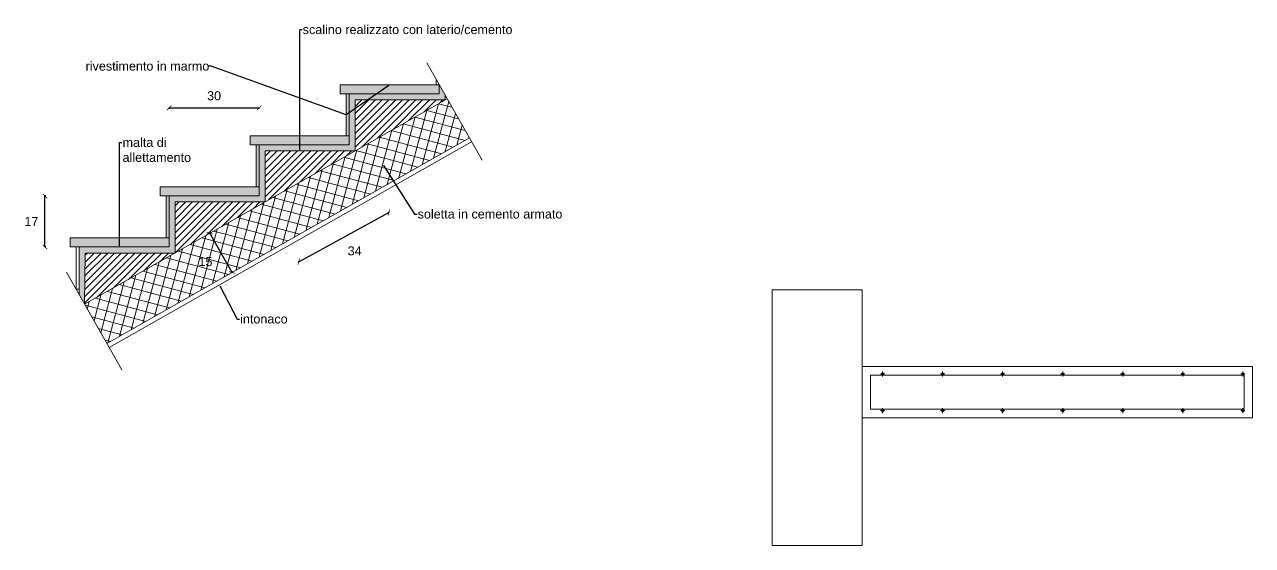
# Model space of a CAD drawing. Header units: millimetres. Extents: x 1415 to 3549, y 2194 to 4677.
# Drawn here: x 1893.655 to 1897.745, y 2280.62 to 2282.354 of the extents above; entities that cross this region are included whole.
import ezdxf
from ezdxf import colors
from ezdxf.entities.mleader import LeaderData, LeaderLine
from ezdxf.math import Vec2, Vec3

# ---------------------------------------------------------------- set-up
doc = ezdxf.new("R2010")
doc.units = ezdxf.units.MM
doc.linetypes.add('ACAD_ISO02W100', pattern=[15, 12, -3])
doc.layers.get('0').update_dxf_attribs({"plot": 0})
for name, color, linetype, lineweight in [('Layer3', 7, 'Continuous', 15), ('Layer4', 7, 'Continuous', 15), ('quote', 252, 'Continuous', 5), ('sezione', 18, 'ACAD_ISO02W100', 20)]:
    doc.layers.add(name, color=color, linetype=linetype, lineweight=lineweight)
doc.styles.get("Standard").update_dxf_attribs({"font": 'arial.ttf'})
doc.dimstyles.new('quote c.a 1 sezione setti', dxfattribs={"dimtxt": 0.03, "dimasz": 0.015, "dimexe": 0.0005, "dimexo": 0.0015, "dimgap": 0.025, "dimtad": 2, "dimtih": 1, "dimtoh": 1, "dimdec": 0, "dimlfac": 100, "dimzin": 0, "dimdsep": 46, "dimtxsty": 'Standard', "dimblk": 'ARCHTICK', "dimcen": 0, "dimclre": 252, "dimadec": 0, "dimazin": 2, "dimtfac": 1, "dimtdec": 0, "dimtofl": 0, "dimtmove": 0, "dimatfit": 3, "dimfxl": 0.0035, "dimfxlon": 1, "dimtolj": 1, "dimtzin": 0, "dimarcsym": 0})

# ---------------------------------------------------------------- blocks, each defined once
blk = doc.blocks.new('*U323')
at = {"layer": 'Layer4'}
for points in [[(0.0071, 0.0613), (-0.0071, 0.0613)], [(-0.0001, 0.0695), (-0.0001, 0.0525)], [(0.0071, -0.0607), (-0.0071, -0.0607)], [(-0.0001, -0.0525), (-0.0001, -0.0695)]]:
    blk.add_lwpolyline(points, dxfattribs=at)
for centre in [(-0.0001, 0.0613), (-0.0001, -0.0607)]:
    blk.add_circle(centre, 0.004, dxfattribs=at)
blk = doc.blocks.new('*U324')
at = {"layer": 'Layer4', "color": 0, "linetype": 'ByBlock', "lineweight": -2, "transparency": 16777216}
for p in [(-1.2, 0), (-1, 0), (-0.8, 0), (-0.6, 0), (-0.4, 0), (-0.2, 0), (0, 0)]:
    blk.add_blockref('*U323', p, dxfattribs=at)
blk = doc.blocks.new('_ArchTick')
at = {"color": 0, "linetype": 'ByBlock', "const_width": 0.15}
blk.add_lwpolyline([(-0.5, -0.5), (0.5, 0.5)], dxfattribs=at)
blk = doc.blocks.new('*D325')
at = {"layer": 'Defpoints', "color": 0, "transparency": 16777216}
for p in [(1894.7566, 2281.9334), (1894.4566, 2281.7693), (1894.8687, 2281.7283)]:
    blk.add_point(p, dxfattribs=at)
at = {"layer": 'quote', "color": 0, "linetype": 'Continuous', "lineweight": -2, "transparency": 16777216}
blk.add_line((1894.5687, 2281.5643), (1894.8687, 2281.7283), dxfattribs=at)
at = {"layer": 'quote', "color": 252, "lineweight": -2, "transparency": 16777216}
for p, q in [((1894.867, 2281.7314), (1894.8689, 2281.7279)), ((1894.567, 2281.5674), (1894.5689, 2281.5639))]:
    blk.add_line(p, q, dxfattribs=at)
at = {"layer": 'quote', "color": 0, "lineweight": -2, "transparency": 16777216, "xscale": 0.015, "yscale": 0.015, "zscale": 0.015}
for p, rotation in [((1894.8687, 2281.7283), 28.66661240713196), ((1894.5687, 2281.5643), 208.666612407132)]:
    blk.add_blockref('_ArchTick', p, dxfattribs=dict(at, rotation=rotation))
at = {"layer": 'quote', "color": 0, "transparency": 16777216, "insert": (1894.7547, 2281.6003), "char_height": 0.03, "attachment_point": 5}
blk.add_mtext('\\A1;34', dxfattribs=at)
blk = doc.blocks.new('*D384')
at = {"layer": 'Defpoints', "color": 0, "transparency": 16777216}
for p in [(1894.4366, 2282.0765), (1894.1366, 2281.7834), (1894.4366, 2281.7834)]:
    blk.add_point(p, dxfattribs=at)
at = {"layer": 'quote', "color": 252, "lineweight": -2, "transparency": 16777216}
for p, q in [((1894.1366, 2282.073), (1894.1366, 2282.077)), ((1894.4366, 2282.073), (1894.4366, 2282.077))]:
    blk.add_line(p, q, dxfattribs=at)
at = {"layer": 'quote', "color": 0, "linetype": 'Continuous', "lineweight": -2, "transparency": 16777216}
blk.add_line((1894.1366, 2282.0765), (1894.4366, 2282.0765), dxfattribs=at)
at = {"layer": 'quote', "color": 0, "lineweight": -2, "transparency": 16777216, "xscale": 0.015, "yscale": 0.015, "zscale": 0.015, "rotation": 180}
blk.add_blockref('_ArchTick', (1894.1366, 2282.0765), dxfattribs=at)
at = {"layer": 'quote', "color": 0, "lineweight": -2, "transparency": 16777216, "xscale": 0.015, "yscale": 0.015, "zscale": 0.015}
blk.add_blockref('_ArchTick', (1894.4366, 2282.0765), dxfattribs=at)
at = {"layer": 'quote', "color": 0, "transparency": 16777216, "insert": (1894.2866, 2282.1168), "char_height": 0.03, "attachment_point": 5}
blk.add_mtext('\\A1;30', dxfattribs=at)
blk = doc.blocks.new('*D385')
at = {"layer": 'Defpoints', "color": 0, "transparency": 16777216}
for p in [(1893.723, 2281.7834), (1894.1366, 2281.7834), (1894.1366, 2281.6134)]:
    blk.add_point(p, dxfattribs=at)
at = {"layer": 'quote', "color": 252, "lineweight": -2, "transparency": 16777216}
for p, q in [((1893.7265, 2281.7834), (1893.7225, 2281.7834)), ((1893.7265, 2281.6134), (1893.7225, 2281.6134))]:
    blk.add_line(p, q, dxfattribs=at)
at = {"layer": 'quote', "color": 0, "linetype": 'Continuous', "lineweight": -2, "transparency": 16777216}
blk.add_line((1893.723, 2281.6134), (1893.723, 2281.7834), dxfattribs=at)
at = {"layer": 'quote', "color": 0, "lineweight": -2, "transparency": 16777216, "xscale": 0.015, "yscale": 0.015, "zscale": 0.015}
for p, rotation in [((1893.723, 2281.7834), 90), ((1893.723, 2281.6134), 270)]:
    blk.add_blockref('_ArchTick', p, dxfattribs=dict(at, rotation=rotation))
at = {"layer": 'quote', "color": 0, "transparency": 16777216, "insert": (1893.6779, 2281.6984), "char_height": 0.03, "attachment_point": 5}
blk.add_mtext('\\A1;17', dxfattribs=at)
blk = doc.blocks.new('*D386')
at = {"layer": 'Defpoints', "color": 0, "transparency": 16777216}
for p in [(1894.4591, 2281.7648), (1894.2723, 2281.659), (1894.533, 2281.6343)]:
    blk.add_point(p, dxfattribs=at)
at = {"layer": 'quote', "color": 252, "lineweight": -2, "transparency": 16777216}
for p, q in [((1894.2754, 2281.6607), (1894.2719, 2281.6587)), ((1894.3493, 2281.5302), (1894.3459, 2281.5282))]:
    blk.add_line(p, q, dxfattribs=at)
at = {"layer": 'quote', "color": 0, "linetype": 'Continuous', "lineweight": -2, "transparency": 16777216}
blk.add_line((1894.3463, 2281.5285), (1894.2723, 2281.659), dxfattribs=at)
at = {"layer": 'quote', "color": 0, "lineweight": -2, "transparency": 16777216, "xscale": 0.015, "yscale": 0.015, "zscale": 0.015}
for p, rotation in [((1894.2723, 2281.659), 119.5387822595934), ((1894.3463, 2281.5285), 299.5387822595934)]:
    blk.add_blockref('_ArchTick', p, dxfattribs=dict(at, rotation=rotation))
at = {"layer": 'quote', "color": 0, "transparency": 16777216, "insert": (1894.2578, 2281.5645), "char_height": 0.03, "attachment_point": 5}
blk.add_mtext('\\A1;15', dxfattribs=at)

msp = doc.modelspace()

# ---------------------------------------------------------------- hatches: boundary and pattern name
at = {"layer": 'Layer3', "transparency": 33554687}
h = msp.add_hatch(dxfattribs=at)
h.set_pattern_fill('AR-SAND', color=256, scale=0.0004)
h.set_pattern_definition([(37.5, (11.459122, -0.321704), (-0.00064001252, 0.01957652949), [0, -0.0154432, 0, -0.017272, 0, -0.01651]), (7.5, (11.459122, -0.321704), (0.01798093133, 0.02867300402), [0, -0.0083312, 0, -0.0139192, 0, -0.005334]), (327.5, (11.446625, -0.321704), (0.03163969481, 5.748739e-05), [0, -0.00508, 0, -0.018288, 0, -0.023876]), (317.5, (11.446625, -0.321704), (0.0305422581, 0.00891717293), [0, -0.00254, 0, -0.0119888, 0, -0.013716])])
h.paths.add_polyline_path([(1894.4566, 2281.9334), (1894.7566, 2281.9334), (1894.7566, 2282.1034), (1895.0566, 2282.1034), (1895.0566, 2282.1181), (1895.0366, 2282.1534), (1895.0366, 2282.1234), (1894.7366, 2282.1234), (1894.7366, 2281.9534), (1894.4366, 2281.9534), (1894.4366, 2281.7834), (1894.1366, 2281.7834), (1894.1366, 2281.6134), (1893.8366, 2281.6134), (1893.8366, 2281.4557), (1893.8553, 2281.4226), (1893.8566, 2281.5934), (1894.1566, 2281.5934), (1894.1566, 2281.7634), (1894.4566, 2281.7634)])
h = msp.add_hatch(dxfattribs=at)
h.set_pattern_fill('ANSI37', color=256, scale=0.01, angle=30)
h.set_pattern_definition([(75, (11.459122, -0.321704), (-0.030668145, 0.00821750468), []), (165, (11.459122, -0.321704), (-0.00821750468, -0.030668145), [])])
h.paths.add_polyline_path([(1893.8553, 2281.4226), (1893.9293, 2281.2921), (1895.1368, 2281.9764), (1895.0629, 2282.1069)])
h.paths.add_polyline_path([(1894.2256, 2281.5334), (1894.2872, 2281.5334), (1894.2872, 2281.5952), (1894.2256, 2281.5952)], flags=24)
at = {"layer": 'Layer4', "true_color": 0x939598, "transparency": 33554687}
h = msp.add_hatch(color=252, dxfattribs=at)
h.dxf.hatch_style = 1
h.paths.add_polyline_path([(1894.1366, 2281.6534), (1894.1366, 2281.6434), (1893.8066, 2281.6434), (1893.8066, 2281.6134), (1894.1366, 2281.6134)])
h.paths.add_polyline_path([(1894.4366, 2281.8134), (1894.1066, 2281.8134), (1894.1066, 2281.7834), (1894.4366, 2281.7834)])
h.paths.add_polyline_path([(1894.7366, 2281.9934), (1894.7266, 2281.9834), (1894.4066, 2281.9834), (1894.4066, 2281.9534), (1894.7366, 2281.9534)])
h.paths.add_polyline_path([(1895.0366, 2282.1534), (1895.0266, 2282.1534), (1894.7066, 2282.1534), (1894.7066, 2282.1234), (1895.0366, 2282.1234)])
h = msp.add_hatch(color=252, dxfattribs=at)
h.dxf.hatch_style = 1
h.paths.add_polyline_path([(1894.1266, 2281.6434), (1894.1366, 2281.6434), (1894.1366, 2281.7834), (1894.1266, 2281.7834)])
h.paths.add_polyline_path([(1894.4366, 2281.9534), (1894.4266, 2281.9534), (1894.4266, 2281.8134), (1894.4366, 2281.8134)])
h.paths.add_polyline_path([(1894.7266, 2281.9834), (1894.7366, 2281.9834), (1894.7366, 2282.1234), (1894.7266, 2282.1234)])
at = {"layer": 'Layer4', "true_color": 0xf26722, "transparency": 33554687}
h = msp.add_hatch(dxfattribs=at)
h.set_pattern_fill('ANSI31', color=30, scale=0.005)
h.set_pattern_definition([(45, (11.459122, -0.321704), (-0.01122532015, 0.01122532015), [])])
h.paths.add_polyline_path([(1894.1566, 2281.5934), (1893.8566, 2281.5934), (1893.8553, 2281.4226)])
h.paths.add_polyline_path([(1894.7566, 2281.9334), (1894.4566, 2281.9334), (1894.4566, 2281.7634)])
h.paths.add_polyline_path([(1894.4566, 2281.7634), (1894.1566, 2281.7634), (1894.1566, 2281.5934)])
h.paths.add_polyline_path([(1895.0566, 2282.1034), (1894.7566, 2282.1034), (1894.7566, 2281.9334)])

# ---------------------------------------------------------------- linework, layer by layer
at = {"layer": 'Layer4', "color": 30, "true_color": 0xf8991e}
for points in [[(1895.0366, 2282.1234), (1894.7066, 2282.1234), (1894.7066, 2282.1534), (1895.0366, 2282.1534)], [(1895.0366, 2282.1534), (1895.0266, 2282.1534), (1895.0266, 2282.171)], [(1894.7366, 2281.9834), (1894.7266, 2281.9834), (1894.7266, 2282.1234)], [(1894.7366, 2281.9534), (1894.4066, 2281.9534), (1894.4066, 2281.9834), (1894.7366, 2281.9834)], [(1894.4366, 2281.8134), (1894.4266, 2281.8134), (1894.4266, 2281.9534)], [(1894.4366, 2281.7834), (1894.1066, 2281.7834), (1894.1066, 2281.8134), (1894.4366, 2281.8134)], [(1894.1366, 2281.6434), (1894.1266, 2281.6434), (1894.1266, 2281.7834)], [(1894.1366, 2281.6134), (1893.8066, 2281.6134), (1893.8066, 2281.6434), (1894.1366, 2281.6434)], [(1893.8366, 2281.4734), (1893.8266, 2281.4734), (1893.8266, 2281.6134)]]:
    msp.add_lwpolyline(points, dxfattribs=at)
at = {"layer": 'Layer4'}
for points in [[(1895.0366, 2282.1234), (1895.0366, 2282.1534)], [(1893.8553, 2281.4226), (1895.0629, 2282.1069)], [(1894.7366, 2281.9534), (1894.7366, 2282.1234), (1895.0366, 2282.1234)], [(1895.0566, 2282.1034), (1895.0566, 2282.1181)], [(1894.7566, 2281.9334), (1894.7566, 2282.1034), (1895.0566, 2282.1034)], [(1893.9293, 2281.2921), (1895.1368, 2281.9764)], [(1893.9367, 2281.2791), (1895.1442, 2281.9634)], [(1894.4366, 2281.7834), (1894.4366, 2281.9534), (1894.7366, 2281.9534)], [(1894.4566, 2281.7634), (1894.4566, 2281.9334), (1894.7566, 2281.9334)], [(1894.1366, 2281.6134), (1894.1366, 2281.7834), (1894.4366, 2281.7834)], [(1894.1566, 2281.5934), (1894.1566, 2281.7634), (1894.4566, 2281.7634)], [(1893.8366, 2281.4557), (1893.8366, 2281.6134), (1894.1366, 2281.6134)], [(1893.8553, 2281.4226), (1893.8566, 2281.5934), (1894.1566, 2281.5934)], [(1896.1452, 2281.4703), (1896.1452, 2280.6198)], [(1896.1452, 2281.4703), (1896.4452, 2281.4703), (1896.4452, 2280.6198), (1896.1452, 2280.6198)], [(1896.4452, 2281.0451), (1897.7452, 2281.0451), (1897.7452, 2281.2151), (1896.4452, 2281.2151), (1896.4452, 2281.0451)]]:
    msp.add_lwpolyline(points, dxfattribs=at)
msp.add_lwpolyline([(1896.4731, 2281.073), (1897.7172, 2281.073), (1897.7172, 2281.1871), (1896.4731, 2281.1871)], close=True, dxfattribs=at)
at = {"layer": 'sezione'}
for points in [[(1894.9949, 2282.2269), (1895.179, 2281.902)], [(1893.7949, 2281.5292), (1893.979, 2281.2044)]]:
    msp.add_lwpolyline(points, dxfattribs=at)

# ---------------------------------------------------------------- block references
at = {"layer": 'Layer4'}
msp.add_blockref('*U324', (1897.7132, 2281.1297), dxfattribs=at)

# ---------------------------------------------------------------- dimensions: what is measured, and where the dimension line sits
at = {"layer": 'quote'}
dim = msp.add_linear_dim(base=(1894.4366, 2282.0765), p1=(1894.1366, 2281.7834), p2=(1894.4366, 2281.7834), dimstyle='quote c.a 1 sezione setti', dxfattribs=at)
dim.commit()
dim.dimension.update_dxf_attribs({"geometry": '*D384', "text_midpoint": (1894.2866, 2282.1168)})
dim = msp.add_linear_dim(base=(1894.8687, 2281.7283), p1=(1894.4566, 2281.7693), p2=(1894.7566, 2281.9334), angle=28.6666, dimstyle='quote c.a 1 sezione setti', dxfattribs=at)
dim.commit()
dim.dimension.update_dxf_attribs({"geometry": '*D325', "text_midpoint": (1894.7271, 2281.6509), "dimtype": 161})
dim = msp.add_linear_dim(base=(1893.723, 2281.7834), p1=(1894.1366, 2281.6134), p2=(1894.1366, 2281.7834), angle=90, dimstyle='quote c.a 1 sezione setti', dxfattribs=at)
dim.commit()
dim.dimension.update_dxf_attribs({"geometry": '*D385', "text_midpoint": (1893.6779, 2281.6984)})
dim = msp.add_aligned_dim(p1=(1894.533, 2281.6343), p2=(1894.4591, 2281.7648), distance=0.2146, dimstyle='quote c.a 1 sezione setti', dxfattribs=at)
dim.commit()
dim.dimension.update_dxf_attribs({"geometry": '*D386', "text_midpoint": (1894.2578, 2281.5645)})

# ---------------------------------------------------------------- leaders
at = {"layer": 'Layer4', "color": 251, "true_color": 0x636466}
ml = msp.add_multileader_mtext('Standard', dxfattribs=at)
ml.set_content('scalino realizzato con laterio/cemento', color=(99, 100, 102))
ml.set_leader_properties()
ml.build(insert=Vec2(0, 0))
ml.multileader.update_dxf_attribs({"dogleg_length": 0.008, "arrow_head_size": 0.004})
ctx = ml.context
ctx.base_point, ctx.char_height, ctx.arrow_head_size, ctx.landing_gap_size, ctx.plane_origin = Vec3(1894.5796, 2282.337), 0.03, 0.004, 0.002, Vec3(1894.7718, 2282.1238)
notes = []
notes.append((ctx, [(1, (1, 1, 0), (1894.5716, 2282.337), (1, 0), 0.008, [(4, [(1894.5716, 2281.9334)], 0, [])])]))
ctx.mtext.insert, ctx.mtext.flow_direction = Vec3(1894.5816, 2282.3523), 5
ml = msp.add_multileader_mtext('Standard', dxfattribs=at)
ml.set_content('rivestimento in marmo', color=(99, 100, 102))
ml.set_leader_properties()
ml.build(insert=Vec2(0, 0))
ml.multileader.update_dxf_attribs({"dogleg_length": 0.008, "arrow_head_size": 0.004})
ctx = ml.context
ctx.base_point, ctx.char_height, ctx.arrow_head_size, ctx.landing_gap_size, ctx.plane_origin = Vec3(1893.8565, 2282.2154), 0.03, 0.004, 0.002, Vec3(1894.4718, 2282.0038)
notes.append((ctx, [(0, (1, 1, 0), (1894.2765, 2282.2154), (-1, 0), 0.008, [(0, [(1894.8716, 2282.1534), (1894.7266, 2282.0534)], 0, [])])]))
ctx.mtext.insert, ctx.mtext.flow_direction = Vec3(1893.8585, 2282.2307), 5
ml = msp.add_multileader_mtext('Standard', dxfattribs=at)
ml.set_content('malta di allettamento', color=(99, 100, 102))
ml.set_leader_properties()
ml.build(insert=Vec2(0, 0))
ml.multileader.update_dxf_attribs({"dogleg_length": 0.008, "arrow_head_size": 0.004})
ctx = ml.context
ctx.base_point, ctx.char_height, ctx.arrow_head_size, ctx.landing_gap_size, ctx.plane_origin = Vec3(1893.9796, 2281.9615), 0.03, 0.004, 0.002, Vec3(1894.1718, 2281.8038)
notes.append((ctx, [(1, (1, 1, 0), (1893.9716, 2281.9615), (1, 0), 0.008, [(4, [(1893.9716, 2281.6134)], 0, [])])]))
ctx.mtext.insert, ctx.mtext.width, ctx.mtext.flow_direction = Vec3(1893.9816, 2281.9767), 0.292202, 5
ml = msp.add_multileader_mtext('Standard', dxfattribs=at)
ml.set_content('soletta in cemento armato', color=(99, 100, 102))
ml.set_leader_properties()
ml.build(insert=Vec2(0, 0))
ml.multileader.update_dxf_attribs({"dogleg_length": 0.008, "arrow_head_size": 0.004})
ctx = ml.context
ctx.base_point, ctx.char_height, ctx.arrow_head_size, ctx.landing_gap_size, ctx.plane_origin = Vec3(1894.9625, 2281.7229), 0.03, 0.004, 0.002, Vec3(1894.9756, 2282.0783)
notes.append((ctx, [(1, (1, 1, 0), (1894.9545, 2281.7229), (1, 0), 0.008, [(4, [(1894.8485, 2281.8881)], 0, [])])]))
ctx.mtext.insert, ctx.mtext.flow_direction = Vec3(1894.9645, 2281.7382), 5
ml = msp.add_multileader_mtext('Standard', dxfattribs=at)
ml.set_content('intonaco', color=(99, 100, 102))
ml.set_leader_properties()
ml.build(insert=Vec2(0, 0))
ml.multileader.update_dxf_attribs({"dogleg_length": 0.008, "arrow_head_size": 0.004})
ctx = ml.context
ctx.base_point, ctx.char_height, ctx.arrow_head_size, ctx.landing_gap_size, ctx.plane_origin = Vec3(1894.3712, 2281.3736), 0.03, 0.004, 0.002, Vec3(1894.5041, 2281.6776)
notes.append((ctx, [(1, (1, 1, 0), (1894.3632, 2281.3736), (1, 0), 0.008, [(4, [(1894.3039, 2281.4872)], 0, [])])]))
ctx.mtext.insert, ctx.mtext.flow_direction = Vec3(1894.3732, 2281.3888), 5
for ctx, leaders in notes:
    for number, flags, end, landing, length, lines in leaders:
        leader = LeaderData()
        leader.index, (leader.has_last_leader_line, leader.has_dogleg_vector, leader.attachment_direction) = number, flags
        leader.last_leader_point, leader.dogleg_vector, leader.dogleg_length = Vec3(end), Vec3(landing), length
        for number, points, colour, breaks in lines:
            line = LeaderLine()
            line.index, line.vertices, line.color, line.breaks = number, Vec3.list(points), colors.encode_raw_color(colour), breaks
            leader.lines.append(line)
        ctx.leaders.append(leader)

doc.saveas('drawing.dxf')
